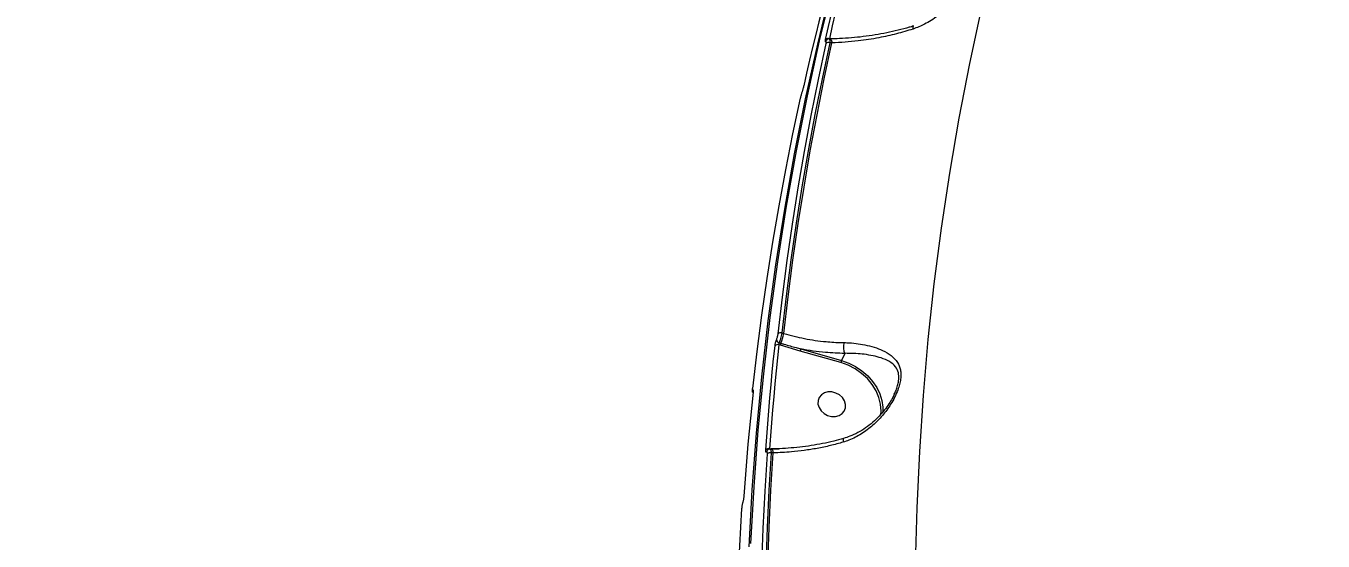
# Model space of a CAD drawing. Header units: millimetres. Extents: x -7245 to 6306, y -6696 to 5973.
# Drawn here: x 538.9 to 947.1, y -1767.3 to -1605.2 of the extents above; entities that cross this region are included whole.
import ezdxf

# ---------------------------------------------------------------- set-up
doc = ezdxf.new("R2010")
doc.units = ezdxf.units.MM
for name, color, linetype in [('DIKOM_ОБЪЕКТ', 7, 'Continuous'), ('DIKOM_РАЗМЕР_ЗОНА', 7, 'Continuous'), ('DIKOM_РАЗМЕР_ОБЪЕКТА', 7, 'Continuous')]:
    doc.layers.add(name, color=color, linetype=linetype)
doc.styles.add('style1', font='arial.ttf', dxfattribs={"width": 0.8})
doc.dimstyles.new('1-50', dxfattribs={"dimtxt": 300, "dimasz": 200, "dimexe": 100, "dimexo": 0, "dimgap": 100, "dimtad": 1, "dimtxsty": 'style1', "dimcen": 200, "dimclrd": 7, "dimclre": 7, "dimclrt": 7, "dimadec": 1, "dimazin": 2, "dimtfac": 1, "dimtmove": 0, "dimatfit": 2, "dimfxl": 0, "dimlwd": 25, "dimlwe": 18, "dimarcsym": 0})

# ---------------------------------------------------------------- blocks, each defined once
blk = doc.blocks.new('*D10')
at = {"layer": 'Defpoints', "color": 0, "transparency": 16777216}
for p in [(-4365.71, 2792.53), (4306.16, 475.6), (4306.16, -5965.27)]:
    blk.add_point(p, dxfattribs=at)
at = {"layer": 'DIKOM_РАЗМЕР_ОБЪЕКТА', "color": 7, "lineweight": 18, "transparency": 16777216}
for p, q in [((-4365.71, 2792.53), (-4365.71, -6065.27)), ((4306.16, 475.6), (4306.16, -6065.27))]:
    blk.add_line(p, q, dxfattribs=at)
at = {"layer": 'DIKOM_РАЗМЕР_ОБЪЕКТА', "color": 7, "lineweight": 25, "transparency": 16777216}
blk.add_line((-4165.71, -5965.27), (4106.16, -5965.27), dxfattribs=at)
at = {"layer": 'DIKOM_РАЗМЕР_ОБЪЕКТА', "color": 7, "transparency": 16777216}
for points in [[(-4165.71, -5931.93), (-4165.71, -5998.6), (-4365.71, -5965.27)], [(4106.16, -5931.93), (4106.16, -5998.6), (4306.16, -5965.27)]]:
    blk.add_solid(points, dxfattribs=at)
at = {"layer": 'DIKOM_РАЗМЕР_ОБЪЕКТА', "color": 7, "transparency": 16777216, "insert": (-85.78, -5712.1), "char_height": 300, "attachment_point": 5, "style": 'style1'}
blk.add_mtext('8650', dxfattribs=at)
blk = doc.blocks.new('*D11')
at = {"layer": 'Defpoints', "color": 0, "transparency": 16777216}
for p in [(-3472.32, 4472.83), (-6199.73, -2928.86), (1850.21, -2928.86)]:
    blk.add_point(p, dxfattribs=at)
at = {"layer": 'DIKOM_РАЗМЕР_ОБЪЕКТА', "color": 7, "lineweight": 18, "transparency": 16777216}
for p, q in [((-3472.32, 4472.83), (-6299.73, 4472.83)), ((1850.21, -2928.86), (-6299.73, -2928.86))]:
    blk.add_line(p, q, dxfattribs=at)
at = {"layer": 'DIKOM_РАЗМЕР_ОБЪЕКТА', "color": 7, "lineweight": 25, "transparency": 16777216}
blk.add_line((-6199.73, 4272.83), (-6199.73, -2728.86), dxfattribs=at)
at = {"layer": 'DIKOM_РАЗМЕР_ОБЪЕКТА', "color": 7, "transparency": 16777216}
for points in [[(-6233.06, 4272.83), (-6166.39, 4272.83), (-6199.73, 4472.83)], [(-6233.06, -2728.86), (-6166.39, -2728.86), (-6199.73, -2928.86)]]:
    blk.add_solid(points, dxfattribs=at)
at = {"layer": 'DIKOM_РАЗМЕР_ОБЪЕКТА', "color": 7, "transparency": 16777216, "insert": (-6452.9, 984.54), "char_height": 300, "attachment_point": 5, "rotation": 90, "style": 'style1'}
blk.add_mtext('7400', dxfattribs=at)
blk = doc.blocks.new('*D12')
at = {"layer": 'Defpoints', "color": 0, "transparency": 16777216}
for p in [(-5865.71, 123.34), (6306.18, -91.92), (6306.18, -6596.14)]:
    blk.add_point(p, dxfattribs=at)
at = {"layer": 'DIKOM_РАЗМЕР_ЗОНА', "color": 7, "lineweight": 18, "transparency": 16777216}
for p, q in [((-5865.71, 123.34), (-5865.71, -6696.14)), ((6306.18, -91.92), (6306.18, -6696.14))]:
    blk.add_line(p, q, dxfattribs=at)
at = {"layer": 'DIKOM_РАЗМЕР_ЗОНА', "color": 7, "lineweight": 25, "transparency": 16777216}
blk.add_line((-5665.71, -6596.14), (6106.18, -6596.14), dxfattribs=at)
at = {"layer": 'DIKOM_РАЗМЕР_ЗОНА', "color": 7, "transparency": 16777216}
for points in [[(-5665.71, -6562.81), (-5665.71, -6629.48), (-5865.71, -6596.14)], [(6106.18, -6562.81), (6106.18, -6629.48), (6306.18, -6596.14)]]:
    blk.add_solid(points, dxfattribs=at)
at = {"layer": 'DIKOM_РАЗМЕР_ЗОНА', "color": 7, "transparency": 16777216, "insert": (-71.19, -6342.97), "char_height": 300, "attachment_point": 5, "style": 'style1'}
blk.add_mtext('12150', dxfattribs=at)
blk = doc.blocks.new('*D13')
at = {"layer": 'Defpoints', "color": 0, "transparency": 16777216}
for p in [(-4231.86, 5972.83), (-6795, -4928.88), (1792.4, -4928.88)]:
    blk.add_point(p, dxfattribs=at)
at = {"layer": 'DIKOM_РАЗМЕР_ЗОНА', "color": 7, "lineweight": 18, "transparency": 16777216}
for p, q in [((-4231.86, 5972.83), (-6895, 5972.83)), ((1792.4, -4928.88), (-6895, -4928.88))]:
    blk.add_line(p, q, dxfattribs=at)
at = {"layer": 'DIKOM_РАЗМЕР_ЗОНА', "color": 7, "lineweight": 25, "transparency": 16777216}
blk.add_line((-6795, 5772.83), (-6795, -4728.88), dxfattribs=at)
at = {"layer": 'DIKOM_РАЗМЕР_ЗОНА', "color": 7, "transparency": 16777216}
for points in [[(-6828.33, 5772.83), (-6761.67, 5772.83), (-6795, 5972.83)], [(-6828.33, -4728.88), (-6761.67, -4728.88), (-6795, -4928.88)]]:
    blk.add_solid(points, dxfattribs=at)
at = {"layer": 'DIKOM_РАЗМЕР_ЗОНА', "color": 7, "transparency": 16777216, "insert": (-7048.17, 972.94), "char_height": 300, "attachment_point": 5, "rotation": 90, "style": 'style1'}
blk.add_mtext('10900', dxfattribs=at)

msp = doc.modelspace()

# ---------------------------------------------------------------- linework, layer by layer
at = {"layer": 'DIKOM_ОБЪЕКТ', "color": 7, "linetype": 'Continuous', "lineweight": 15}
for p, q in [((791.909, -1609.294), (791.646, -1609.296)), ((791.732, -1609.235), (791.669, -1609.296)), ((792.522, -1610.536), (791.85, -1610.541)), ((776.769, -1701.811), (777.402, -1701.992)), ((776.301, -1705.676), (775.813, -1705.537)), ((775.921, -1704.901), (776.484, -1705.062)), ((782.53, -1707.485), (776.301, -1705.676)), ((795.31, -1711.122), (782.53, -1707.485)), ((782.734, -1706.823), (795.514, -1710.46)), ((796.559, -1708.245), (795.514, -1710.46)), ((767.702, -1720.524), (767.722, -1720.442)), ((772.893, -1738.253), (773.023, -1738.252)), ((773.023, -1738.252), (775.975, -1738.213)), ((773.023, -1738.252), (773.035, -1738.312)), ((773.437, -1738.309), (773.026, -1738.312)), ((773.437, -1738.309), (773.458, -1738.31)), ((774.049, -1739.551), (773.401, -1739.556))]:
    msp.add_line(p, q, dxfattribs=at)
at = {"layer": 'DIKOM_ОБЪЕКТ', "color": 7, "linetype": 'Continuous', "lineweight": 15, "flags": 128}
for points in [[(812.773, -1525.545), (807.234, -1542.184), (802.037, -1558.947), (797.185, -1575.832), (792.68, -1592.831), (788.523, -1609.942), (784.715, -1627.157), (781.257, -1644.472), (778.15, -1661.882), (775.395, -1679.382), (772.994, -1696.965), (770.946, -1714.627), (769.253, -1732.363), (767.914, -1750.167), (766.931, -1768.034)], [(766.455, -1769.042), (767.438, -1751.176), (768.777, -1733.371), (770.47, -1715.636), (772.518, -1697.973), (774.92, -1680.39), (777.674, -1662.891), (780.781, -1645.48), (784.239, -1628.165), (788.048, -1610.95), (792.205, -1593.84), (796.71, -1576.84), (801.561, -1559.956), (806.758, -1543.192), (812.298, -1526.554)], [(847.915, -1566.148), (843.522, -1583.011), (839.483, -1599.985), (835.798, -1617.064), (832.47, -1634.243), (829.499, -1651.517), (826.886, -1668.88), (824.633, -1686.327), (822.739, -1703.851), (821.205, -1721.449), (820.032, -1739.113), (819.221, -1756.838), (818.771, -1774.619)], [(790.55, -1609.439), (791.466, -1605.396), (792.402, -1601.359), (793.358, -1597.327), (794.332, -1593.301), (795.326, -1589.282), (796.34, -1585.268), (797.372, -1581.261), (798.424, -1577.259)], [(799.599, -1577.082), (798.549, -1581.08), (797.517, -1585.084), (796.505, -1589.095), (795.512, -1593.111), (794.538, -1597.133), (793.583, -1601.161), (792.648, -1605.196), (791.732, -1609.235)], [(791.529, -1591.881), (790.477, -1595.883), (789.444, -1599.89), (788.431, -1603.903), (787.437, -1607.923), (786.463, -1611.949), (785.507, -1615.98), (784.571, -1620.018), (783.655, -1624.061)], [(775.575, -1702.09), (776.934, -1690.544), (778.444, -1679.032), (780.104, -1667.555), (781.916, -1656.113), (783.879, -1644.711), (785.992, -1633.347), (788.255, -1622.025), (790.669, -1610.744)], [(791.85, -1610.541), (789.439, -1621.812), (787.177, -1633.125), (785.066, -1644.479), (783.105, -1655.873), (781.295, -1667.304), (779.635, -1678.772), (778.126, -1690.275), (776.769, -1701.811)], [(777.402, -1701.992), (778.762, -1690.431), (780.273, -1678.905), (781.937, -1667.414), (783.752, -1655.959), (785.718, -1644.542), (787.835, -1633.165), (790.103, -1621.83), (792.522, -1610.536)], [(791.922, -1609.294), (792.027, -1609.328), (792.146, -1609.439), (792.258, -1609.621), (792.36, -1609.87), (792.449, -1610.179), (792.522, -1610.536)], [(782.585, -1627.887), (780.172, -1639.167), (777.909, -1650.49), (775.795, -1661.853), (773.833, -1673.257), (772.021, -1684.697), (770.36, -1696.175), (768.85, -1707.687), (767.491, -1719.233)], [(771.695, -1738.564), (771.994, -1734.459), (772.312, -1730.356), (772.649, -1726.257), (773.005, -1722.163), (773.38, -1718.072), (773.773, -1713.984), (774.186, -1709.9), (774.617, -1705.82)], [(775.813, -1705.537), (775.382, -1709.613), (774.97, -1713.694), (774.576, -1717.778), (774.202, -1721.866), (773.846, -1725.957), (773.51, -1730.053), (773.192, -1734.151), (772.893, -1738.253)], [(807.929, -1727.584), (808.01, -1726.367), (807.854, -1724.224), (807.327, -1722.081), (806.44, -1719.99), (805.217, -1718.002), (803.685, -1716.163), (801.882, -1714.519), (799.852, -1713.109), (797.643, -1711.968), (795.31, -1711.122)], [(795.514, -1710.46), (797.797, -1711.278), (799.967, -1712.371), (801.977, -1713.716), (803.783, -1715.283), (805.346, -1717.038), (806.633, -1718.944), (807.615, -1720.959), (808.27, -1723.039), (808.586, -1725.139), (808.598, -1726.648)], [(767.722, -1720.442), (767.291, -1724.522), (766.878, -1728.606), (766.485, -1732.693), (766.11, -1736.785), (765.754, -1740.88), (765.417, -1744.978), (765.099, -1749.08), (764.8, -1753.186)], [(792.526, -1720.378), (791.292, -1720.364), (790.153, -1720.662), (789.202, -1721.248), (788.516, -1722.075), (788.149, -1723.076), (788.133, -1724.169), (788.467, -1725.267), (789.126, -1726.28), (790.056, -1727.126), (791.18, -1727.737), (792.41, -1728.062), (793.644, -1728.077), (794.782, -1727.779), (795.733, -1727.193), (796.42, -1726.366), (796.786, -1725.365), (796.803, -1724.271), (796.468, -1723.173), (795.809, -1722.16), (794.88, -1721.315), (793.755, -1720.704), (792.526, -1720.378)], [(773.458, -1738.31), (773.554, -1738.343), (773.673, -1738.454), (773.785, -1738.636), (773.887, -1738.886), (773.976, -1739.194), (774.049, -1739.551)], [(770.776, -1834.31), (770.417, -1822.436), (770.212, -1810.578), (770.16, -1798.738), (770.262, -1786.918), (770.517, -1775.119), (770.926, -1763.343), (771.489, -1751.592), (772.205, -1739.866)], [(773.401, -1739.556), (772.686, -1751.272), (772.124, -1763.014), (771.715, -1774.781), (771.46, -1786.57), (771.358, -1798.38), (771.41, -1810.21), (771.615, -1822.058), (771.974, -1833.922)], [(772.619, -1834.106), (772.258, -1822.218), (772.052, -1810.346), (771.999, -1798.492), (772.101, -1786.658), (772.357, -1774.846), (772.767, -1763.056), (773.331, -1751.291), (774.049, -1739.551)], [(764.121, -1757.009), (763.405, -1768.735), (762.842, -1780.486), (762.433, -1792.262), (762.178, -1804.061), (762.076, -1815.881), (762.128, -1827.721), (762.334, -1839.578), (762.693, -1851.452)]]:
    msp.add_lwpolyline(points, dxfattribs=at)
at = {"layer": 'DIKOM_ОБЪЕКТ', "color": 7, "linetype": 'Continuous', "lineweight": 15}
for centre, radius, start, end in [((791.318, -1610.346), 0.938, 99.02966, 156.08892), ((791.291, -1610.207), 1.067, 65.55604, 133.98247), ((791.427, -1610.302), 0.847, 146.04293, 165.65705), ((791.41, -1611.521), 1.074, 65.81183, 133.66002), ((776.396, -1702.912), 1.162, 71.28477, 134.97676), ((775.442, -1706.636), 1.16, 71.37635, 135.3211), ((776.147, -1703.869), 1.057, 184.64386, 257.67077), ((780.107, -1706.477), 3.889, 158.65178, 168.10488), ((758.344, -1697.967), 19.478, 338.6393, 348.07492), ((786.048, -1708.21), 3.592, 157.29101, 168.35855), ((798.817, -1711.844), 3.581, 157.27395, 168.37561), ((768.512, -1719.953), 0.915, 172.71914, 207.89497), ((772.55, -1739.397), 1.194, 73.32336, 135.77167), ((772.768, -1739.303), 0.825, 143.34161, 173.88407), ((773.061, -1740.709), 1.202, 73.56899, 135.43651)]:
    msp.add_arc(centre, radius, start, end, dxfattribs=at)
for points, knots in [([(818.013, -1576.296), (818.885, -1576.357), (820.63, -1576.477), (823.501, -1576.936), (826.511, -1577.67), (829.476, -1578.755), (831.981, -1580.057), (833.845, -1581.525), (835.122, -1583.137), (835.867, -1584.99), (835.962, -1586.998), (835.567, -1588.942), (835.034, -1590.539), (834.266, -1592.207), (833.109, -1594.238), (831.492, -1596.519), (829.017, -1599.342), (825.805, -1602.182), (821.997, -1604.673), (819.284, -1605.716), (818.049, -1606.191)], [0, 0, 0, 0, 0.0450784, 0.0901847, 0.1588905, 0.2276841, 0.2984025, 0.3691155, 0.4250482, 0.4808199, 0.5408194, 0.5713842, 0.6019574, 0.6344705, 0.6670342, 0.7198467, 0.7727696, 0.8528879, 0.9329876, 1, 1, 1, 1]), ([(818.196, -1605.227), (817.746, -1605.37), (816.174, -1605.869), (813.363, -1606.597), (809.782, -1607.406), (806.112, -1608.077), (802.39, -1608.61), (798.649, -1608.993), (795.14, -1609.226), (792.92, -1609.257), (791.92, -1609.271)], [0, 0, 0, 0, 0.054158, 0.189289, 0.3258867, 0.4639151, 0.603211, 0.7435302, 0.8845107, 1, 1, 1, 1]), ([(818.049, -1606.191), (816.312, -1606.716), (812.811, -1607.774), (807.01, -1609.045), (801.583, -1609.887), (796.628, -1610.375), (793.895, -1610.482), (792.522, -1610.536)], [0, 0, 0, 0, 0.2106448, 0.424753, 0.6762096, 0.8374009, 1, 1, 1, 1]), ([(818.22, -1605.276), (818.188, -1605.278), (818.09, -1605.284), (818.025, -1605.571), (818.024, -1605.931), (818.045, -1606.155), (818.049, -1606.191)], [0, 0, 0, 0, 0.1889282, 0.582446, 0.9330106, 1, 1, 1, 1]), ([(790.606, -1610.092), (790.571, -1610.134), (790.501, -1610.218), (790.454, -1610.158), (790.459, -1610.027), (790.46, -1609.966)], [0, 0, 0, 0, 0.3509683, 0.7014218, 1, 1, 1, 1]), ([(790.46, -1609.966), (790.464, -1609.926), (790.477, -1609.787), (790.52, -1609.584), (790.55, -1609.439)], [0, 0, 0, 0, 0.2879515, 1, 1, 1, 1]), ([(790.669, -1610.744), (790.697, -1610.601), (790.755, -1610.315), (790.765, -1610.055), (790.72, -1609.957), (790.644, -1610.047), (790.606, -1610.092)], [0, 0, 0, 0, 0.2566331, 0.5136816, 0.7611813, 1, 1, 1, 1]), ([(791.645, -1609.306), (791.626, -1609.302), (791.502, -1609.283), (791.288, -1609.355), (791.045, -1609.479), (790.863, -1609.646), (790.766, -1609.758), (790.728, -1609.825), (790.725, -1609.83)], [0, 0, 0, 0, 0.0470105, 0.3088801, 0.5322953, 0.74597, 0.9819247, 1, 1, 1, 1]), ([(791.646, -1609.302), (791.696, -1609.327), (791.801, -1609.381), (791.876, -1609.828), (791.858, -1610.305), (791.85, -1610.541)], [0, 0, 0, 0, 0.3201439, 0.6619359, 1, 1, 1, 1]), ([(783.655, -1624.061), (783.64, -1624.124), (783.591, -1624.342), (783.526, -1624.592), (783.48, -1624.77)], [0, 0, 0, 0, 0.2879249, 1, 1, 1, 1]), ([(783.117, -1625.974), (783.077, -1626.09), (782.998, -1626.322), (782.863, -1626.784), (782.73, -1627.275), (782.638, -1627.65), (782.595, -1627.842), (782.585, -1627.887)], [0, 0, 0, 0, 0.2249022, 0.4496593, 0.6802915, 0.9237773, 1, 1, 1, 1]), ([(783.48, -1624.77), (783.444, -1624.903), (783.365, -1625.192), (783.235, -1625.627), (783.156, -1625.859), (783.117, -1625.974)], [0, 0, 0, 0, 0.2983749, 0.6489911, 1, 1, 1, 1]), ([(776.769, -1701.811), (776.763, -1701.853), (776.72, -1702.129), (776.608, -1702.704), (776.4, -1703.527), (776.16, -1704.312), (776.001, -1704.705), (775.921, -1704.901)], [0, 0, 0, 0, 0.0422335, 0.2819776, 0.5212504, 0.7606399, 1, 1, 1, 1]), ([(774.617, -1705.82), (774.62, -1705.795), (774.639, -1705.626), (774.695, -1705.278), (774.809, -1704.781), (774.947, -1704.308), (775.045, -1704.072), (775.093, -1703.954)], [0, 0, 0, 0, 0.0426909, 0.2824855, 0.5215534, 0.7607178, 1, 1, 1, 1]), ([(775.093, -1703.954), (775.142, -1703.837), (775.24, -1703.601), (775.38, -1703.128), (775.495, -1702.631), (775.553, -1702.283), (775.572, -1702.115), (775.575, -1702.09)], [0, 0, 0, 0, 0.2393812, 0.478731, 0.71798, 0.9577434, 1, 1, 1, 1]), ([(775.921, -1704.901), (775.903, -1704.94), (775.868, -1705.018), (775.83, -1705.178), (775.809, -1705.349), (775.808, -1705.469), (775.812, -1705.528), (775.813, -1705.537)], [0, 0, 0, 0, 0.2369729, 0.4746302, 0.7141927, 0.956675, 1, 1, 1, 1]), ([(776.484, -1705.062), (776.803, -1705.152), (778.397, -1705.607), (780.477, -1706.207), (782.247, -1706.69), (782.734, -1706.823)], [0, 0, 0, 0, 0.153313, 0.7666032, 1, 1, 1, 1]), ([(777.402, -1701.992), (779.559, -1702.554), (783.935, -1703.696), (790.075, -1704.549), (794.227, -1704.811), (796.11, -1704.841), (796.392, -1704.845)], [0, 0, 0, 0, 0.3435022, 0.6969376, 0.9545317, 1, 1, 1, 1]), ([(796.392, -1704.845), (796.651, -1704.851), (797.928, -1704.88), (800.14, -1705.061), (803.07, -1705.531), (805.892, -1706.254), (808.722, -1707.345), (811.261, -1708.815), (813.153, -1710.791), (814.042, -1712.889), (814.249, -1714.773), (814.168, -1716.342), (813.831, -1718.028), (813.221, -1719.95), (812.287, -1722.057), (810.734, -1724.79), (808.501, -1727.82), (805.43, -1730.96), (801.897, -1733.621), (798.69, -1735.31), (796.683, -1735.966), (796.079, -1736.164)], [0, 0, 0, 0, 0.0134554, 0.0663236, 0.1192311, 0.1832732, 0.2473522, 0.3264795, 0.4053647, 0.4678634, 0.4990974, 0.5303024, 0.5614421, 0.592623, 0.6345149, 0.6764893, 0.7480863, 0.8197628, 0.8939588, 0.968063, 1, 1, 1, 1]), ([(796.559, -1708.241), (796.498, -1708.057), (796.376, -1707.689), (796.276, -1706.906), (796.253, -1706.06), (796.303, -1705.4), (796.361, -1705.012), (796.385, -1704.884), (796.392, -1704.845)], [0, 0, 0, 0, 0.2205631, 0.4409623, 0.6615124, 0.8819659, 0.9635775, 1, 1, 1, 1]), ([(796.559, -1708.245), (794.542, -1708.18), (791.261, -1708.074), (786.612, -1707.522), (784.03, -1707.057), (782.734, -1706.823)], [0, 0, 0, 0, 0.4426954, 0.7201645, 1, 1, 1, 1]), ([(812.148, -1721.097), (812.345, -1720.69), (812.779, -1719.795), (813.245, -1718.35), (813.631, -1716.558), (813.618, -1715.214), (813.309, -1713.702), (812.509, -1712.184), (810.665, -1710.725), (808.243, -1709.686), (805.539, -1708.963), (802.87, -1708.537), (800.099, -1708.23), (798.01, -1708.323), (796.803, -1708.18), (796.56, -1708.241), (796.559, -1708.241)], [0, 0, 0, 0, 0.0389476, 0.0856387, 0.1341312, 0.2100096, 0.2286791, 0.3266469, 0.4538472, 0.5860084, 0.6924914, 0.800794, 0.88851, 0.9777914, 0.9999419, 1, 1, 1, 1]), ([(796.559, -1708.241), (796.559, -1708.242), (796.559, -1708.243), (796.559, -1708.244), (796.559, -1708.245)], [0, 0, 0, 0, 0.6627365, 1, 1, 1, 1]), ([(767.475, -1719.302), (767.471, -1719.333), (767.441, -1719.583), (767.431, -1719.898), (767.447, -1720.254), (767.542, -1720.482), (767.579, -1720.569)], [0, 0, 0, 0, 0.0622324, 0.5043417, 0.8129133, 1, 1, 1, 1]), ([(767.491, -1719.233), (767.479, -1719.366), (767.454, -1719.634), (767.464, -1719.88), (767.508, -1719.971), (767.564, -1719.914), (767.599, -1719.846), (767.604, -1719.837)], [0, 0, 0, 0, 0.2406901, 0.4814286, 0.7215917, 0.9612802, 1, 1, 1, 1]), ([(767.604, -1719.837), (767.609, -1719.827), (767.644, -1719.759), (767.7, -1719.703), (767.747, -1719.794), (767.758, -1720.04), (767.734, -1720.308), (767.722, -1720.442)], [0, 0, 0, 0, 0.0386095, 0.2780762, 0.5183868, 0.7592149, 1, 1, 1, 1]), ([(767.71, -1720.442), (767.71, -1720.446), (767.708, -1720.467), (767.704, -1720.498), (767.701, -1720.524)], [0, 0, 0, 0, 0.163747, 1, 1, 1, 1]), ([(767.726, -1720.142), (767.726, -1720.142), (767.725, -1720.136), (767.727, -1720.169), (767.725, -1720.257), (767.716, -1720.375), (767.71, -1720.442)], [0, 0, 0, 0, 0.0300565, 0.2529861, 0.577093, 1, 1, 1, 1]), ([(812.154, -1721.1), (811.947, -1721.533), (811.446, -1722.577), (810.427, -1724.226), (809.066, -1726.104), (807.389, -1728.044), (805.397, -1729.949), (803.162, -1731.711), (800.745, -1733.194), (798.39, -1734.318), (796.824, -1734.787), (796.131, -1734.994)], [0, 0, 0, 0, 0.0660431, 0.1592695, 0.2625385, 0.3815563, 0.5086769, 0.6403608, 0.7730363, 0.8997449, 1, 1, 1, 1]), ([(771.947, -1739.215), (771.942, -1739.222), (771.893, -1739.285), (771.808, -1739.341), (771.722, -1739.242), (771.677, -1738.983), (771.689, -1738.704), (771.695, -1738.564)], [0, 0, 0, 0, 0.0278761, 0.2650646, 0.5077972, 0.754056, 1, 1, 1, 1]), ([(773.026, -1738.316), (773.019, -1738.315), (772.892, -1738.292), (772.656, -1738.371), (772.375, -1738.52), (772.199, -1738.681), (772.131, -1738.784), (772.111, -1738.814)], [0, 0, 0, 0, 0.0193354, 0.3318204, 0.6060952, 0.8862679, 1, 1, 1, 1]), ([(773.026, -1738.32), (773.03, -1738.317), (773.105, -1738.268), (773.224, -1738.449), (773.36, -1738.854), (773.387, -1739.323), (773.401, -1739.556)], [0, 0, 0, 0, 0.017385, 0.343247, 0.6724511, 1, 1, 1, 1]), ([(796.158, -1735.05), (795.144, -1735.325), (792.99, -1735.907), (789.596, -1736.636), (786.02, -1737.267), (782.398, -1737.755), (778.773, -1738.088), (775.777, -1738.264), (774.029, -1738.268), (773.456, -1738.269)], [0, 0, 0, 0, 0.1376703, 0.2923219, 0.4484532, 0.6058066, 0.7640235, 0.9226477, 1, 1, 1, 1]), ([(796.079, -1736.164), (794.736, -1736.534), (792.035, -1737.278), (787.923, -1738.138), (783.823, -1738.804), (779.181, -1739.348), (775.951, -1739.476), (774.049, -1739.551)], [0, 0, 0, 0, 0.187289, 0.3765496, 0.5570052, 0.7391977, 1, 1, 1, 1]), ([(796.165, -1735.097), (796.141, -1735.098), (796.063, -1735.1), (796.017, -1735.391), (796.031, -1735.773), (796.064, -1736.055), (796.074, -1736.126), (796.079, -1736.164)], [0, 0, 0, 0, 0.1572523, 0.5209492, 0.8846602, 0.938869, 1, 1, 1, 1]), ([(772.205, -1739.866), (772.21, -1739.727), (772.221, -1739.448), (772.174, -1739.188), (772.087, -1739.089), (772.001, -1739.145), (771.952, -1739.208), (771.947, -1739.215)], [0, 0, 0, 0, 0.2457129, 0.4917516, 0.7342772, 0.9716012, 1, 1, 1, 1]), ([(764.8, -1753.186), (764.797, -1753.22), (764.784, -1753.399), (764.742, -1753.764), (764.661, -1754.266), (764.562, -1754.742), (764.493, -1754.979), (764.458, -1755.098)], [0, 0, 0, 0, 0.0556739, 0.2966719, 0.532605, 0.7661689, 1, 1, 1, 1]), ([(764.458, -1755.098), (764.423, -1755.216), (764.353, -1755.453), (764.255, -1755.93), (764.177, -1756.432), (764.136, -1756.796), (764.123, -1756.975), (764.121, -1757.009)], [0, 0, 0, 0, 0.2340782, 0.4679095, 0.7040559, 0.9448593, 1, 1, 1, 1])]:
    msp.add_open_spline(points, degree=3, knots=knots, dxfattribs=at)

# ---------------------------------------------------------------- dimensions: what is measured, and where the dimension line sits
at = {"layer": 'DIKOM_РАЗМЕР_ЗОНА'}
dim = msp.add_linear_dim(base=(-6795.001, -4928.879), p1=(-4231.865, 5972.834), p2=(1792.398, -4928.879), angle=90, text='10900', dimstyle='1-50', dxfattribs=at)
dim.commit()
dim.dimension.update_dxf_attribs({"geometry": '*D13', "text_midpoint": (-6795.001, 972.936), "dimtype": 160})
dim = msp.add_linear_dim(base=(6306.184, -6596.144), p1=(-5865.714, 123.344), p2=(6306.184, -91.922), text='12150', dimstyle='1-50', dxfattribs=at)
dim.commit()
dim.dimension.update_dxf_attribs({"geometry": '*D12', "text_midpoint": (-71.192, -6596.144), "dimtype": 160})
at = {"layer": 'DIKOM_РАЗМЕР_ОБЪЕКТА'}
dim = msp.add_linear_dim(base=(-6199.728, -2928.864), p1=(-3472.315, 4472.834), p2=(1850.213, -2928.864), angle=90, text='7400', dimstyle='1-50', dxfattribs=at)
dim.commit()
dim.dimension.update_dxf_attribs({"geometry": '*D11', "text_midpoint": (-6199.728, 984.539), "dimtype": 160})
dim = msp.add_linear_dim(base=(4306.158, -5965.268), p1=(-4365.714, 2792.532), p2=(4306.158, 475.605), text='8650', dimstyle='1-50', dxfattribs=at)
dim.commit()
dim.dimension.update_dxf_attribs({"geometry": '*D10', "text_midpoint": (-85.784, -5965.268), "dimtype": 160})

doc.saveas('drawing.dxf')
